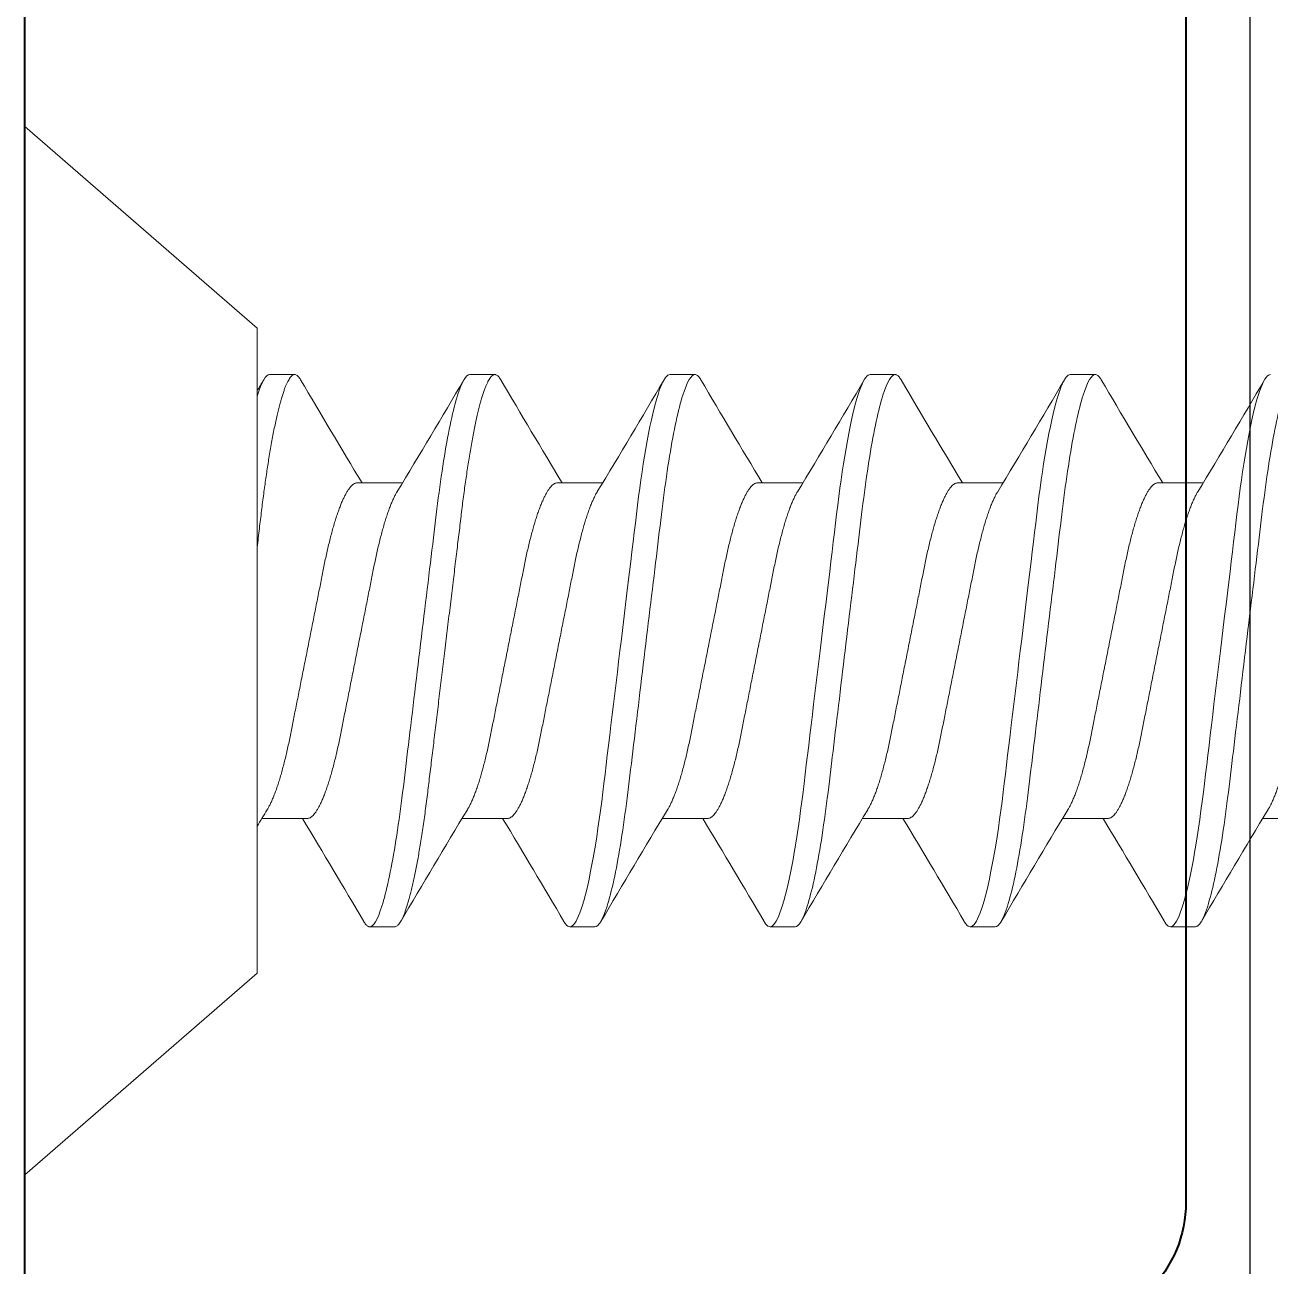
# Model space of a CAD drawing. Extents: x -26 to 91, y -47 to 75.
# Drawn here: x 38.2625 to 38.5735, y 54.1084 to 54.4185 of the extents above; entities that cross this region are included whole.
import ezdxf

# ---------------------------------------------------------------- set-up
doc = ezdxf.new("R2010")
doc.units = 0
doc.header["$MEASUREMENT"] = 0
doc.layers.get('0').update_dxf_attribs({"linetype": 'CONTINUOUS'})
for name, color, linetype in [('Ballons', 7, 'CONTINUOUS'), ('DIM', 7, 'CONTINUOUS'), ('FRAME', 1, 'CONTINUOUS')]:
    doc.layers.add(name, color=color, linetype=linetype)

# ---------------------------------------------------------------- blocks, each defined once
blk = doc.blocks.new('3805 BLOCK FRAME')
blk.add_lwpolyline([(-3.4125, 1.111, 0.414214), (-3.3815, 1.08), (-2.32916, 1.08, 0.5024), (-2.29947, 1.11991, -0.280293), (-2.26196, 1.26375, -0.498955), (-2.21303, 1.25603, -0.334263), (-2.21884, 1.2192, 2.470836), (-2.10616, 1.2192, -0.334263), (-2.11197, 1.25603, -0.498955), (-2.06304, 1.26375, -0.280293), (-2.02553, 1.11991, 0.5024), (-1.99584, 1.08), (-1.5495, 1.08, 0.414214)], format="xyb")
blk = doc.blocks.new('no 6 500')
at = {"color": 7, "linetype": 'Continuous', "lineweight": 15}
for p, q in [((56.45405, 21.48189), (56.39605, 21.53231)), ((56.39605, 21.53231), (56.39605, 21.27031)), ((56.45405, 21.48189), (56.45405, 21.32073)), ((56.48842, 21.47031), (56.48217, 21.47031)), ((56.53842, 21.47031), (56.53217, 21.47031)), ((56.58842, 21.47031), (56.58217, 21.47031)), ((56.63842, 21.47031), (56.63217, 21.47031)), ((56.68842, 21.47031), (56.68217, 21.47031)), ((56.46655, 21.44325), (56.45524, 21.44325)), ((56.51655, 21.44325), (56.50524, 21.44325)), ((56.56655, 21.44325), (56.55524, 21.44325)), ((56.61655, 21.44325), (56.60524, 21.44325)), ((56.66655, 21.44325), (56.65524, 21.44325)), ((56.71655, 21.44325), (56.70524, 21.44325)), ((56.47905, 21.35937), (56.49036, 21.35937)), ((56.52905, 21.35937), (56.54036, 21.35937)), ((56.57905, 21.35937), (56.59036, 21.35937)), ((56.62905, 21.35937), (56.64036, 21.35937)), ((56.67905, 21.35937), (56.69036, 21.35937)), ((56.45717, 21.33231), (56.46342, 21.33231)), ((56.50717, 21.33231), (56.51342, 21.33231)), ((56.55717, 21.33231), (56.56342, 21.33231)), ((56.60717, 21.33231), (56.61342, 21.33231)), ((56.65717, 21.33231), (56.66342, 21.33231)), ((56.39605, 21.27031), (56.45405, 21.32073))]:
    blk.add_line(p, q, dxfattribs=at)
at = {"color": 7, "linetype": 'Continuous', "lineweight": 15, "flags": 128}
for points in [[(56.53069, 21.46899), (56.53077, 21.46912), (56.53107, 21.46956), (56.53135, 21.46989), (56.53164, 21.47013), (56.53191, 21.47026), (56.53217, 21.47031), (56.53246, 21.47026), (56.53276, 21.47009), (56.53306, 21.46982), (56.53338, 21.46943), (56.5337, 21.46893), (56.53402, 21.46831), (56.53434, 21.46761), (56.53465, 21.46681), (56.53498, 21.46591), (56.5353, 21.46491), (56.53563, 21.4638), (56.53596, 21.46259), (56.53629, 21.46129), (56.53662, 21.45989), (56.53695, 21.4584), (56.53727, 21.45683), (56.53759, 21.4552), (56.53791, 21.45349), (56.53823, 21.45172), (56.53854, 21.44988), (56.53886, 21.44782), (56.53919, 21.4457), (56.5395, 21.44352), (56.53981, 21.44128), (56.54011, 21.43901), (56.5404, 21.43669), (56.54067, 21.43447), (56.54095, 21.43219), (56.54123, 21.42985), (56.54152, 21.42744), (56.54182, 21.42498), (56.54212, 21.42246), (56.54243, 21.4199), (56.54274, 21.4173), (56.54306, 21.41465), (56.54339, 21.41198), (56.54371, 21.40934), (56.54403, 21.40667), (56.54435, 21.40399), (56.54467, 21.40131), (56.54502, 21.39841), (56.54537, 21.39552), (56.54572, 21.39265), (56.54607, 21.3898), (56.54641, 21.38697), (56.54674, 21.38419), (56.54706, 21.3816), (56.54736, 21.37906), (56.54766, 21.37657), (56.54796, 21.37413), (56.54825, 21.37175), (56.54853, 21.36943), (56.5488, 21.36717), (56.54907, 21.36497), (56.54934, 21.36281), (56.54963, 21.36067), (56.54992, 21.35862), (56.55021, 21.35661), (56.55051, 21.35465), (56.55081, 21.35274), (56.55115, 21.35076), (56.55149, 21.34885), (56.55183, 21.34702), (56.55218, 21.34529), (56.55253, 21.34365), (56.55288, 21.34211), (56.55321, 21.34075), (56.55354, 21.33949), (56.55386, 21.33833), (56.55419, 21.33726), (56.55451, 21.3363), (56.55483, 21.33545), (56.55515, 21.33469), (56.55546, 21.33405), (56.55577, 21.3335), (56.55607, 21.33306), (56.55635, 21.33273), (56.55664, 21.3325), (56.55691, 21.33236), (56.55717, 21.33231), (56.55717, 21.33231)], [(56.58069, 21.46899), (56.58077, 21.46912), (56.58107, 21.46956), (56.58135, 21.46989), (56.58164, 21.47013), (56.58191, 21.47026), (56.58217, 21.47031), (56.58246, 21.47026), (56.58276, 21.47009), (56.58306, 21.46982), (56.58338, 21.46943), (56.5837, 21.46893), (56.58402, 21.46831), (56.58434, 21.46761), (56.58465, 21.46681), (56.58498, 21.46591), (56.5853, 21.46491), (56.58563, 21.4638), (56.58596, 21.46259), (56.58629, 21.46129), (56.58662, 21.45989), (56.58695, 21.4584), (56.58727, 21.45683), (56.58759, 21.4552), (56.58791, 21.45349), (56.58823, 21.45172), (56.58854, 21.44988), (56.58886, 21.44782), (56.58919, 21.4457), (56.5895, 21.44352), (56.58981, 21.44128), (56.59011, 21.43901), (56.5904, 21.43669), (56.59067, 21.43447), (56.59095, 21.43219), (56.59123, 21.42985), (56.59152, 21.42744), (56.59182, 21.42498), (56.59212, 21.42246), (56.59243, 21.4199), (56.59274, 21.4173), (56.59306, 21.41465), (56.59339, 21.41198), (56.59371, 21.40934), (56.59403, 21.40667), (56.59435, 21.40399), (56.59467, 21.40131), (56.59502, 21.39841), (56.59537, 21.39552), (56.59572, 21.39265), (56.59607, 21.3898), (56.59641, 21.38697), (56.59674, 21.38419), (56.59706, 21.3816), (56.59736, 21.37906), (56.59766, 21.37657), (56.59796, 21.37413), (56.59825, 21.37175), (56.59853, 21.36943), (56.5988, 21.36717), (56.59907, 21.36497), (56.59934, 21.36281), (56.59963, 21.36067), (56.59992, 21.35862), (56.60021, 21.35661), (56.60051, 21.35465), (56.60081, 21.35274), (56.60115, 21.35076), (56.60149, 21.34885), (56.60183, 21.34702), (56.60218, 21.34529), (56.60253, 21.34365), (56.60288, 21.34211), (56.60321, 21.34075), (56.60354, 21.33949), (56.60386, 21.33833), (56.60419, 21.33726), (56.60451, 21.3363), (56.60483, 21.33545), (56.60515, 21.33469), (56.60546, 21.33405), (56.60577, 21.3335), (56.60607, 21.33306), (56.60635, 21.33273), (56.60664, 21.3325), (56.60691, 21.33236), (56.60717, 21.33231), (56.60717, 21.33231)], [(56.63069, 21.46899), (56.63077, 21.46912), (56.63107, 21.46956), (56.63135, 21.46989), (56.63164, 21.47013), (56.63191, 21.47026), (56.63217, 21.47031), (56.63246, 21.47026), (56.63276, 21.47009), (56.63306, 21.46982), (56.63338, 21.46943), (56.6337, 21.46893), (56.63402, 21.46831), (56.63434, 21.46761), (56.63465, 21.46681), (56.63498, 21.46591), (56.6353, 21.46491), (56.63563, 21.4638), (56.63596, 21.46259), (56.63629, 21.46129), (56.63662, 21.45989), (56.63695, 21.4584), (56.63727, 21.45683), (56.63759, 21.4552), (56.63791, 21.45349), (56.63823, 21.45172), (56.63854, 21.44988), (56.63886, 21.44782), (56.63919, 21.4457), (56.6395, 21.44352), (56.63981, 21.44128), (56.64011, 21.43901), (56.6404, 21.43669), (56.64067, 21.43447), (56.64095, 21.43219), (56.64123, 21.42985), (56.64152, 21.42744), (56.64182, 21.42498), (56.64212, 21.42246), (56.64243, 21.4199), (56.64274, 21.4173), (56.64306, 21.41465), (56.64339, 21.41198), (56.64371, 21.40934), (56.64403, 21.40667), (56.64435, 21.40399), (56.64467, 21.40131), (56.64502, 21.39841), (56.64537, 21.39552), (56.64572, 21.39265), (56.64607, 21.3898), (56.64641, 21.38697), (56.64674, 21.38419), (56.64706, 21.3816), (56.64736, 21.37906), (56.64766, 21.37657), (56.64796, 21.37413), (56.64825, 21.37175), (56.64853, 21.36943), (56.6488, 21.36717), (56.64907, 21.36497), (56.64934, 21.36281), (56.64963, 21.36067), (56.64992, 21.35862), (56.65021, 21.35661), (56.65051, 21.35465), (56.65081, 21.35274), (56.65115, 21.35076), (56.65149, 21.34885), (56.65183, 21.34702), (56.65218, 21.34529), (56.65253, 21.34365), (56.65288, 21.34211), (56.65321, 21.34075), (56.65354, 21.33949), (56.65386, 21.33833), (56.65419, 21.33726), (56.65451, 21.3363), (56.65483, 21.33545), (56.65515, 21.33469), (56.65546, 21.33405), (56.65577, 21.3335), (56.65607, 21.33306), (56.65635, 21.33273), (56.65664, 21.3325), (56.65691, 21.33236), (56.65717, 21.33231), (56.65717, 21.33231)], [(56.68069, 21.46899), (56.68077, 21.46912), (56.68107, 21.46956), (56.68135, 21.46989), (56.68164, 21.47013), (56.68191, 21.47026), (56.68217, 21.47031), (56.68246, 21.47026), (56.68276, 21.47009), (56.68306, 21.46982), (56.68338, 21.46943), (56.6837, 21.46893), (56.68402, 21.46831), (56.68434, 21.46761), (56.68465, 21.46681), (56.68498, 21.46591), (56.6853, 21.46491), (56.68563, 21.4638), (56.68596, 21.46259), (56.68629, 21.46129), (56.68662, 21.45989), (56.68695, 21.4584), (56.68727, 21.45683), (56.68759, 21.4552), (56.68791, 21.45349), (56.68823, 21.45172), (56.68854, 21.44988), (56.68886, 21.44782), (56.68919, 21.4457), (56.6895, 21.44352), (56.68981, 21.44128), (56.69011, 21.43901), (56.6904, 21.43669), (56.69067, 21.43447), (56.69095, 21.43219), (56.69123, 21.42985), (56.69152, 21.42744), (56.69182, 21.42498), (56.69212, 21.42246), (56.69243, 21.4199), (56.69274, 21.4173), (56.69306, 21.41465), (56.69339, 21.41198), (56.69371, 21.40934), (56.69403, 21.40667), (56.69435, 21.40399), (56.69467, 21.40131), (56.69502, 21.39841), (56.69537, 21.39552), (56.69572, 21.39265), (56.69607, 21.3898), (56.69641, 21.38697), (56.69674, 21.38419), (56.69706, 21.3816), (56.69736, 21.37906), (56.69766, 21.37657), (56.69796, 21.37413), (56.69825, 21.37175), (56.69853, 21.36943), (56.6988, 21.36717), (56.69907, 21.36497), (56.69934, 21.36281), (56.69963, 21.36067), (56.69992, 21.35862), (56.70021, 21.35661), (56.70051, 21.35465), (56.70081, 21.35274), (56.70115, 21.35076), (56.70149, 21.34885), (56.70183, 21.34702), (56.70218, 21.34529), (56.70253, 21.34365), (56.70288, 21.34211), (56.70321, 21.34075), (56.70354, 21.33949), (56.70386, 21.33833), (56.70419, 21.33726), (56.70451, 21.3363), (56.70483, 21.33545), (56.70515, 21.33469), (56.70546, 21.33405), (56.70577, 21.3335), (56.70607, 21.33306), (56.70635, 21.33273), (56.70664, 21.3325), (56.70691, 21.33236), (56.70717, 21.33231)]]:
    blk.add_lwpolyline(points, dxfattribs=at)
at = {"color": 7, "linetype": 'Continuous', "lineweight": 15}
for centre, radius, start, end in [((54.38039, 22.70217), 2.43557, 328.87607, 329.58106), ((58.37888, 22.57666), 2.18978, 210.38664, 211.23816), ((54.41336, 22.71231), 2.45539, 328.87894, 329.57824), ((58.47328, 22.60314), 2.24147, 210.39645, 211.22834), ((54.54127, 22.66592), 2.36471, 328.86553, 329.59164), ((58.53687, 22.61125), 2.2573, 210.39938, 211.22542), ((54.59127, 22.66592), 2.36471, 328.86553, 329.59164), ((58.58684, 22.61123), 2.25726, 210.39936, 211.22541), ((54.64127, 22.66592), 2.36471, 328.86553, 329.59164), ((58.63673, 22.61116), 2.25714, 210.39936, 211.22546), ((57.49369, 22.07287), 1.21442, 211.1207, 211.3502), ((58.50417, 20.1368), 2.36452, 148.86549, 149.59166), ((54.57227, 20.19945), 2.24153, 30.39647, 31.22833), ((58.63221, 20.09033), 2.45535, 148.87893, 149.57824), ((54.66686, 20.22605), 2.18961, 30.38661, 31.23819), ((58.60445, 20.13663), 2.36486, 148.86554, 149.59171), ((54.6587, 20.19136), 2.25734, 30.39929, 31.22542), ((58.65466, 20.13651), 2.3651, 148.86556, 149.59166), ((54.70892, 20.19149), 2.25708, 30.39925, 31.22547), ((58.70425, 20.13675), 2.36462, 148.86552, 149.59176), ((54.75848, 20.19123), 2.25759, 30.39934, 31.22538), ((52.80269, 19.18368), 4.23871, 30.47857, 30.52234)]:
    blk.add_arc(centre, radius, start, end, dxfattribs=at)
for points, knots in [([(56.48069, 21.46899), (56.48072, 21.46903), (56.48084, 21.46926), (56.48106, 21.46957), (56.48135, 21.46991), (56.48164, 21.47014), (56.48191, 21.47028), (56.48209, 21.4703), (56.48217, 21.47031)], [0, 0, 0, 0, 0.047812, 0.244109, 0.435482, 0.62533, 0.813538, 1, 1, 1, 1]), ([(56.48217, 21.47031), (56.48308, 21.47031), (56.48413, 21.46863), (56.48633, 21.46164), (56.48748, 21.45633), (56.48906, 21.44665), (56.48957, 21.44315), (56.49052, 21.43586), (56.49096, 21.43206), (56.49245, 21.41977), (56.49356, 21.41055), (56.49579, 21.39207), (56.4969, 21.38285), (56.49839, 21.37056), (56.49883, 21.36677), (56.49978, 21.35947), (56.50029, 21.35597), (56.50187, 21.34629), (56.50302, 21.34098), (56.50522, 21.33399), (56.50627, 21.33231), (56.50717, 21.33231)], [0, 0, 0, 0, 0.125, 0.125, 0.25, 0.25, 0.3125, 0.3125, 0.375, 0.375, 0.5, 0.5, 0.625, 0.625, 0.6875, 0.6875, 0.75, 0.75, 0.875, 0.875, 1, 1, 1, 1]), ([(56.48842, 21.47031), (56.48852, 21.4703), (56.48871, 21.47028), (56.48901, 21.47011), (56.48931, 21.46984), (56.48963, 21.46945), (56.48995, 21.46894), (56.49027, 21.46833), (56.49059, 21.46763), (56.4909, 21.46683), (56.49123, 21.46593), (56.49155, 21.46492), (56.49188, 21.46382), (56.49221, 21.46261), (56.49254, 21.46131), (56.49287, 21.45991), (56.4932, 21.45842), (56.49352, 21.45685), (56.49384, 21.45521), (56.49416, 21.45351), (56.49448, 21.45173), (56.49479, 21.44984), (56.49511, 21.44784), (56.49544, 21.44572), (56.49575, 21.44353), (56.49606, 21.4413), (56.49636, 21.43903), (56.49665, 21.43675), (56.49692, 21.43448), (56.4972, 21.43219), (56.49748, 21.42985), (56.49777, 21.42744), (56.49807, 21.42498), (56.49837, 21.42246), (56.49868, 21.4199), (56.49899, 21.41729), (56.49931, 21.41465), (56.49963, 21.412), (56.49996, 21.40934), (56.50028, 21.40667), (56.5006, 21.40399), (56.50093, 21.40124), (56.50127, 21.39841), (56.50162, 21.39552), (56.50197, 21.39265), (56.50232, 21.3898), (56.50266, 21.38697), (56.50299, 21.38424), (56.50331, 21.3816), (56.50361, 21.37906), (56.50391, 21.37657), (56.50421, 21.37413), (56.5045, 21.37175), (56.50478, 21.36943), (56.50505, 21.36717), (56.50532, 21.36496), (56.50559, 21.36279), (56.50588, 21.36067), (56.50617, 21.3586), (56.50646, 21.35659), (56.50676, 21.35463), (56.50707, 21.35268), (56.5074, 21.35074), (56.50774, 21.34883), (56.50808, 21.34701), (56.50843, 21.34527), (56.50878, 21.34363), (56.50912, 21.34212), (56.50946, 21.34074), (56.50979, 21.33948), (56.51011, 21.33831), (56.51044, 21.33725), (56.51076, 21.33629), (56.51108, 21.33543), (56.5114, 21.33468), (56.51171, 21.33403), (56.51202, 21.33349), (56.51231, 21.33305), (56.5126, 21.33272), (56.51289, 21.33248), (56.51316, 21.33234), (56.51343, 21.33229), (56.51371, 21.33235), (56.51401, 21.33251), (56.51431, 21.33279), (56.51461, 21.33315), (56.51481, 21.33348), (56.51491, 21.33363)], [0, 0, 0, 0, 0.011795, 0.023709, 0.035734, 0.047861, 0.060081, 0.072385, 0.084054, 0.09578, 0.107555, 0.119369, 0.131213, 0.143078, 0.154954, 0.166832, 0.178701, 0.190553, 0.202167, 0.213747, 0.225283, 0.236766, 0.2491, 0.261353, 0.273516, 0.28558, 0.297537, 0.309377, 0.320469, 0.331651, 0.342936, 0.354315, 0.365782, 0.37733, 0.388949, 0.400633, 0.412371, 0.424156, 0.435767, 0.447404, 0.45906, 0.470725, 0.483322, 0.495906, 0.508469, 0.520997, 0.53348, 0.545907, 0.557564, 0.569153, 0.580667, 0.592096, 0.603435, 0.614676, 0.625812, 0.636915, 0.648122, 0.659429, 0.670625, 0.681905, 0.69326, 0.704684, 0.717087, 0.729551, 0.742063, 0.754614, 0.767191, 0.779785, 0.791663, 0.803535, 0.815392, 0.827225, 0.839023, 0.850777, 0.86248, 0.874121, 0.885693, 0.897188, 0.908394, 0.919511, 0.930532, 0.94145, 0.953245, 0.965159, 0.977184, 0.989311, 1, 1, 1, 1]), ([(56.53842, 21.47031), (56.53933, 21.47031), (56.54038, 21.46863), (56.54258, 21.46164), (56.54373, 21.45633), (56.54531, 21.44665), (56.54582, 21.44315), (56.54677, 21.43586), (56.54721, 21.43206), (56.5487, 21.41977), (56.54981, 21.41055), (56.55204, 21.39207), (56.55315, 21.38285), (56.55464, 21.37056), (56.55508, 21.36677), (56.55603, 21.35947), (56.55654, 21.35597), (56.55812, 21.34629), (56.55927, 21.34098), (56.56147, 21.33399), (56.56252, 21.33231), (56.56342, 21.33231)], [0, 0, 0, 0, 0.125, 0.125, 0.25, 0.25, 0.3125, 0.3125, 0.375, 0.375, 0.5, 0.5, 0.625, 0.625, 0.6875, 0.6875, 0.75, 0.75, 0.875, 0.875, 1, 1, 1, 1]), ([(56.58842, 21.47031), (56.58933, 21.47031), (56.59038, 21.46863), (56.59258, 21.46164), (56.59373, 21.45633), (56.59531, 21.44665), (56.59582, 21.44315), (56.59677, 21.43586), (56.59721, 21.43206), (56.5987, 21.41977), (56.59981, 21.41055), (56.60204, 21.39207), (56.60315, 21.38285), (56.60464, 21.37056), (56.60508, 21.36677), (56.60603, 21.35947), (56.60654, 21.35597), (56.60812, 21.34629), (56.60927, 21.34098), (56.61147, 21.33399), (56.61252, 21.33231), (56.61342, 21.33231)], [0, 0, 0, 0, 0.125, 0.125, 0.25, 0.25, 0.3125, 0.3125, 0.375, 0.375, 0.5, 0.5, 0.625, 0.625, 0.6875, 0.6875, 0.75, 0.75, 0.875, 0.875, 1, 1, 1, 1]), ([(56.63842, 21.47031), (56.63933, 21.47031), (56.64038, 21.46863), (56.64258, 21.46164), (56.64373, 21.45633), (56.64531, 21.44665), (56.64582, 21.44315), (56.64677, 21.43586), (56.64721, 21.43206), (56.6487, 21.41977), (56.64981, 21.41055), (56.65204, 21.39207), (56.65315, 21.38285), (56.65464, 21.37056), (56.65508, 21.36677), (56.65603, 21.35947), (56.65654, 21.35597), (56.65812, 21.34629), (56.65927, 21.34098), (56.66147, 21.33399), (56.66252, 21.33231), (56.66342, 21.33231)], [0, 0, 0, 0, 0.125, 0.125, 0.25, 0.25, 0.3125, 0.3125, 0.375, 0.375, 0.5, 0.5, 0.625, 0.625, 0.6875, 0.6875, 0.75, 0.75, 0.875, 0.875, 1, 1, 1, 1]), ([(56.68842, 21.47031), (56.68933, 21.47031), (56.69038, 21.46863), (56.69258, 21.46164), (56.69373, 21.45633), (56.69531, 21.44665), (56.69582, 21.44315), (56.69677, 21.43586), (56.69721, 21.43206), (56.6987, 21.41977), (56.69981, 21.41055), (56.70204, 21.39207), (56.70315, 21.38285), (56.70464, 21.37056), (56.70508, 21.36677), (56.70603, 21.35947), (56.70654, 21.35597), (56.70812, 21.34629), (56.70927, 21.34098), (56.71147, 21.33399), (56.71252, 21.33231), (56.71342, 21.33231)], [0, 0, 0, 0, 0.125, 0.125, 0.25, 0.25, 0.3125, 0.3125, 0.375, 0.375, 0.5, 0.5, 0.625, 0.625, 0.6875, 0.6875, 0.75, 0.75, 0.875, 0.875, 1, 1, 1, 1]), ([(56.46655, 21.44325), (56.46666, 21.44324), (56.4669, 21.44322), (56.46726, 21.44307), (56.46763, 21.44283), (56.46801, 21.44249), (56.4684, 21.44205), (56.46879, 21.44151), (56.46919, 21.44087), (56.46959, 21.44014), (56.47001, 21.4393), (56.47042, 21.43836), (56.47084, 21.43732), (56.47126, 21.43619), (56.47168, 21.43497), (56.4721, 21.43367), (56.47251, 21.43229), (56.47291, 21.43085), (56.4733, 21.42934), (56.47369, 21.42778), (56.47406, 21.42617), (56.47443, 21.42452), (56.47477, 21.42284), (56.47511, 21.42112), (56.47546, 21.41937), (56.47582, 21.41756), (56.47619, 21.41568), (56.47658, 21.41374), (56.47698, 21.41174), (56.47738, 21.4097), (56.47779, 21.40763), (56.47821, 21.40554), (56.47863, 21.40343), (56.47905, 21.40131), (56.47947, 21.3992), (56.47989, 21.39709), (56.4803, 21.395), (56.48071, 21.39294), (56.48112, 21.39092), (56.48151, 21.38894), (56.48189, 21.38703), (56.48226, 21.38516), (56.48262, 21.38333), (56.48298, 21.38155), (56.48332, 21.37981), (56.48367, 21.37812), (56.48403, 21.37646), (56.48441, 21.37485), (56.4848, 21.37329), (56.48519, 21.37178), (56.48559, 21.37033), (56.486, 21.36896), (56.48641, 21.36766), (56.48683, 21.36644), (56.48725, 21.36532), (56.48766, 21.36429), (56.48808, 21.36336), (56.48848, 21.36253), (56.4888, 21.36194), (56.48898, 21.36166), (56.48902, 21.36159)], [0, 0, 0, 0, 0.0167587, 0.0337246, 0.050881, 0.0682095, 0.0856906, 0.102988, 0.1203919, 0.1378808, 0.1554324, 0.1733832, 0.1913512, 0.2093117, 0.2272402, 0.2451123, 0.2629042, 0.2805928, 0.2981177, 0.3154964, 0.3327089, 0.3497367, 0.3665623, 0.3829747, 0.39957, 0.4163549, 0.4333125, 0.4507754, 0.4683787, 0.4861011, 0.5039198, 0.5218115, 0.5397523, 0.5577176, 0.5756439, 0.5935456, 0.6113986, 0.6291791, 0.6468638, 0.6641179, 0.6812376, 0.6982037, 0.714998, 0.7319404, 0.7486903, 0.7655506, 0.7826141, 0.7998633, 0.8172795, 0.8348425, 0.8524924, 0.8702452, 0.888078, 0.905967, 0.9238882, 0.941497, 0.95909, 0.9766443, 0.9941369, 1, 1, 1, 1]), ([(56.51655, 21.44325), (56.51666, 21.44324), (56.5169, 21.44322), (56.51726, 21.44307), (56.51763, 21.44283), (56.51801, 21.44249), (56.5184, 21.44205), (56.51879, 21.44151), (56.51919, 21.44087), (56.51959, 21.44014), (56.52001, 21.4393), (56.52042, 21.43836), (56.52084, 21.43732), (56.52126, 21.43619), (56.52168, 21.43497), (56.5221, 21.43367), (56.52251, 21.43229), (56.52291, 21.43085), (56.5233, 21.42934), (56.52369, 21.42778), (56.52406, 21.42617), (56.52443, 21.42452), (56.52477, 21.42284), (56.52511, 21.42112), (56.52546, 21.41937), (56.52582, 21.41756), (56.52619, 21.41568), (56.52658, 21.41374), (56.52698, 21.41174), (56.52738, 21.4097), (56.52779, 21.40763), (56.52821, 21.40554), (56.52863, 21.40343), (56.52905, 21.40131), (56.52947, 21.3992), (56.52989, 21.39709), (56.5303, 21.395), (56.53071, 21.39294), (56.53112, 21.39092), (56.53151, 21.38894), (56.53189, 21.38703), (56.53226, 21.38516), (56.53262, 21.38333), (56.53298, 21.38155), (56.53332, 21.37981), (56.53367, 21.37812), (56.53403, 21.37646), (56.53441, 21.37485), (56.5348, 21.37329), (56.53519, 21.37178), (56.53559, 21.37033), (56.536, 21.36896), (56.53641, 21.36766), (56.53683, 21.36644), (56.53725, 21.36532), (56.53766, 21.36429), (56.53808, 21.36336), (56.53848, 21.36253), (56.5388, 21.36194), (56.53898, 21.36166), (56.53902, 21.36159)], [0, 0, 0, 0, 0.016759, 0.033725, 0.050881, 0.06821, 0.085691, 0.102989, 0.120393, 0.137881, 0.155433, 0.173384, 0.191352, 0.209313, 0.227241, 0.245113, 0.262906, 0.280594, 0.298119, 0.315498, 0.332711, 0.349738, 0.366564, 0.382977, 0.399572, 0.416357, 0.433315, 0.450778, 0.468381, 0.486104, 0.503922, 0.521814, 0.539755, 0.55772, 0.575647, 0.593549, 0.611402, 0.629182, 0.646867, 0.664121, 0.681241, 0.698207, 0.715002, 0.731944, 0.748694, 0.765554, 0.782618, 0.799867, 0.817284, 0.834847, 0.852497, 0.87025, 0.888082, 0.905972, 0.923893, 0.941502, 0.959095, 0.976649, 0.994142, 1, 1, 1, 1]), ([(56.56655, 21.44325), (56.56666, 21.44324), (56.5669, 21.44322), (56.56726, 21.44307), (56.56763, 21.44283), (56.56801, 21.44249), (56.5684, 21.44205), (56.56879, 21.44151), (56.56919, 21.44087), (56.56959, 21.44014), (56.57001, 21.4393), (56.57042, 21.43836), (56.57084, 21.43732), (56.57126, 21.43619), (56.57168, 21.43497), (56.5721, 21.43367), (56.57251, 21.43229), (56.57291, 21.43085), (56.5733, 21.42934), (56.57369, 21.42778), (56.57406, 21.42617), (56.57443, 21.42452), (56.57477, 21.42284), (56.57511, 21.42112), (56.57546, 21.41937), (56.57582, 21.41756), (56.57619, 21.41568), (56.57658, 21.41374), (56.57698, 21.41174), (56.57738, 21.4097), (56.57779, 21.40763), (56.57821, 21.40554), (56.57863, 21.40343), (56.57905, 21.40131), (56.57947, 21.3992), (56.57989, 21.39709), (56.5803, 21.395), (56.58071, 21.39294), (56.58112, 21.39092), (56.58151, 21.38894), (56.58189, 21.38703), (56.58226, 21.38516), (56.58262, 21.38333), (56.58298, 21.38155), (56.58332, 21.37981), (56.58367, 21.37812), (56.58403, 21.37646), (56.58441, 21.37485), (56.5848, 21.37329), (56.58519, 21.37178), (56.58559, 21.37033), (56.586, 21.36896), (56.58641, 21.36766), (56.58683, 21.36644), (56.58725, 21.36532), (56.58766, 21.36429), (56.58808, 21.36336), (56.58848, 21.36253), (56.5888, 21.36194), (56.58898, 21.36166), (56.58902, 21.36159)], [0, 0, 0, 0, 0.016759, 0.033724, 0.050881, 0.068209, 0.08569, 0.102987, 0.120391, 0.13788, 0.155431, 0.173382, 0.19135, 0.20931, 0.227238, 0.24511, 0.262902, 0.28059, 0.298115, 0.315494, 0.332706, 0.349734, 0.366559, 0.382971, 0.399567, 0.416351, 0.433309, 0.450771, 0.468375, 0.486097, 0.503915, 0.521807, 0.539747, 0.557713, 0.575639, 0.59354, 0.611393, 0.629174, 0.646858, 0.664112, 0.681232, 0.698198, 0.714992, 0.731934, 0.748684, 0.765544, 0.782607, 0.799856, 0.817272, 0.834835, 0.852485, 0.870238, 0.88807, 0.905959, 0.92388, 0.941489, 0.959082, 0.976636, 0.994128, 1, 1, 1, 1]), ([(56.61655, 21.44325), (56.61666, 21.44324), (56.6169, 21.44322), (56.61726, 21.44307), (56.61763, 21.44283), (56.61801, 21.44249), (56.6184, 21.44205), (56.61879, 21.44151), (56.61919, 21.44087), (56.61959, 21.44014), (56.62001, 21.4393), (56.62042, 21.43836), (56.62084, 21.43732), (56.62126, 21.43619), (56.62168, 21.43497), (56.6221, 21.43367), (56.62251, 21.43229), (56.62291, 21.43085), (56.6233, 21.42934), (56.62369, 21.42778), (56.62406, 21.42617), (56.62443, 21.42452), (56.62477, 21.42284), (56.62511, 21.42112), (56.62546, 21.41937), (56.62582, 21.41756), (56.62619, 21.41568), (56.62658, 21.41374), (56.62698, 21.41174), (56.62738, 21.4097), (56.62779, 21.40763), (56.62821, 21.40554), (56.62863, 21.40343), (56.62905, 21.40131), (56.62947, 21.3992), (56.62989, 21.39709), (56.6303, 21.395), (56.63071, 21.39294), (56.63112, 21.39092), (56.63151, 21.38894), (56.63189, 21.38703), (56.63226, 21.38516), (56.63262, 21.38333), (56.63298, 21.38155), (56.63332, 21.37981), (56.63367, 21.37812), (56.63403, 21.37646), (56.63441, 21.37485), (56.6348, 21.37329), (56.63519, 21.37178), (56.63559, 21.37033), (56.636, 21.36896), (56.63641, 21.36766), (56.63683, 21.36644), (56.63725, 21.36532), (56.63766, 21.36429), (56.63808, 21.36336), (56.63848, 21.36253), (56.6388, 21.36194), (56.63898, 21.36166), (56.63902, 21.36159)], [0, 0, 0, 0, 0.016759, 0.033724, 0.050881, 0.068209, 0.08569, 0.102987, 0.120391, 0.13788, 0.155431, 0.173382, 0.19135, 0.20931, 0.227238, 0.24511, 0.262902, 0.28059, 0.298115, 0.315494, 0.332706, 0.349734, 0.366559, 0.382971, 0.399566, 0.416351, 0.433309, 0.450771, 0.468375, 0.486097, 0.503915, 0.521807, 0.539747, 0.557713, 0.575639, 0.59354, 0.611393, 0.629174, 0.646858, 0.664112, 0.681232, 0.698198, 0.714992, 0.731934, 0.748684, 0.765544, 0.782607, 0.799856, 0.817272, 0.834835, 0.852485, 0.870238, 0.88807, 0.905959, 0.92388, 0.941489, 0.959082, 0.976636, 0.994128, 1, 1, 1, 1]), ([(56.66655, 21.44325), (56.66666, 21.44324), (56.6669, 21.44322), (56.66726, 21.44307), (56.66763, 21.44283), (56.66801, 21.44249), (56.6684, 21.44205), (56.66879, 21.44151), (56.66919, 21.44087), (56.66959, 21.44014), (56.67001, 21.4393), (56.67042, 21.43836), (56.67084, 21.43732), (56.67126, 21.43619), (56.67168, 21.43497), (56.6721, 21.43367), (56.67251, 21.43229), (56.67291, 21.43085), (56.6733, 21.42934), (56.67369, 21.42778), (56.67406, 21.42617), (56.67443, 21.42452), (56.67477, 21.42284), (56.67511, 21.42112), (56.67546, 21.41937), (56.67582, 21.41756), (56.67619, 21.41568), (56.67658, 21.41374), (56.67698, 21.41174), (56.67738, 21.4097), (56.67779, 21.40763), (56.67821, 21.40554), (56.67863, 21.40343), (56.67905, 21.40131), (56.67947, 21.3992), (56.67989, 21.39709), (56.6803, 21.395), (56.68071, 21.39294), (56.68112, 21.39092), (56.68151, 21.38894), (56.68189, 21.38703), (56.68226, 21.38516), (56.68262, 21.38333), (56.68298, 21.38155), (56.68332, 21.37981), (56.68367, 21.37812), (56.68403, 21.37646), (56.68441, 21.37485), (56.6848, 21.37329), (56.68519, 21.37178), (56.68559, 21.37033), (56.686, 21.36896), (56.68641, 21.36766), (56.68683, 21.36644), (56.68725, 21.36532), (56.68766, 21.36429), (56.68808, 21.36336), (56.68848, 21.36253), (56.6888, 21.36194), (56.68898, 21.36166), (56.68902, 21.36159)], [0, 0, 0, 0, 0.016759, 0.033724, 0.050881, 0.068209, 0.08569, 0.102987, 0.120391, 0.13788, 0.155431, 0.173382, 0.19135, 0.20931, 0.227238, 0.24511, 0.262902, 0.28059, 0.298115, 0.315494, 0.332706, 0.349734, 0.366559, 0.382971, 0.399566, 0.416351, 0.433309, 0.450771, 0.468375, 0.486097, 0.503915, 0.521807, 0.539747, 0.557713, 0.575639, 0.59354, 0.611393, 0.629174, 0.646858, 0.664112, 0.681232, 0.698198, 0.714992, 0.731934, 0.748684, 0.765544, 0.782607, 0.799856, 0.817272, 0.834835, 0.852485, 0.870238, 0.88807, 0.905959, 0.92388, 0.941489, 0.959082, 0.976636, 0.994128, 1, 1, 1, 1]), ([(56.45658, 21.44104), (56.45661, 21.44098), (56.45679, 21.44071), (56.45709, 21.44013), (56.45751, 21.4393), (56.45792, 21.43836), (56.45834, 21.43732), (56.45876, 21.43619), (56.45918, 21.43497), (56.4596, 21.43367), (56.46001, 21.43229), (56.46041, 21.43085), (56.4608, 21.42934), (56.46119, 21.42778), (56.46156, 21.42617), (56.46193, 21.42452), (56.46227, 21.42284), (56.46261, 21.42112), (56.46296, 21.41937), (56.46332, 21.41756), (56.46369, 21.41568), (56.46408, 21.41374), (56.46448, 21.41174), (56.46488, 21.4097), (56.46529, 21.40763), (56.46571, 21.40554), (56.46613, 21.40343), (56.46655, 21.40131), (56.46697, 21.3992), (56.46739, 21.39709), (56.4678, 21.395), (56.46821, 21.39294), (56.46862, 21.39092), (56.46901, 21.38894), (56.46939, 21.38703), (56.46976, 21.38516), (56.47012, 21.38333), (56.47048, 21.38155), (56.47082, 21.37981), (56.47117, 21.37812), (56.47153, 21.37646), (56.47191, 21.37485), (56.4723, 21.37329), (56.47269, 21.37178), (56.47309, 21.37033), (56.4735, 21.36896), (56.47391, 21.36766), (56.47433, 21.36644), (56.47475, 21.36532), (56.47516, 21.36429), (56.47558, 21.36336), (56.47598, 21.36253), (56.47639, 21.36178), (56.4768, 21.36113), (56.4772, 21.36058), (56.47759, 21.36014), (56.47797, 21.35979), (56.47834, 21.35955), (56.4787, 21.3594), (56.47893, 21.35938), (56.47905, 21.35937)], [0, 0, 0, 0, 0.0049672, 0.0224558, 0.0400072, 0.0579579, 0.0759257, 0.093886, 0.1118143, 0.1296862, 0.1474779, 0.1651664, 0.182691, 0.2000695, 0.2172819, 0.2343095, 0.2511349, 0.2675471, 0.2841423, 0.300927, 0.3178845, 0.3353471, 0.3529503, 0.3706724, 0.3884909, 0.4063825, 0.4243231, 0.4422882, 0.4602143, 0.4781158, 0.4959687, 0.513749, 0.5314335, 0.5486874, 0.5658069, 0.5827728, 0.5995669, 0.6165091, 0.6332588, 0.650119, 0.6671823, 0.6844313, 0.7018473, 0.7194101, 0.7370599, 0.7548125, 0.7726451, 0.7905339, 0.8084549, 0.8260635, 0.8436564, 0.8612104, 0.8787029, 0.8964658, 0.9141184, 0.931639, 0.9490064, 0.9662011, 0.9832046, 1, 1, 1, 1]), ([(56.50658, 21.44104), (56.50661, 21.44098), (56.50679, 21.44071), (56.50709, 21.44013), (56.50751, 21.4393), (56.50792, 21.43836), (56.50834, 21.43732), (56.50876, 21.43619), (56.50918, 21.43497), (56.5096, 21.43367), (56.51001, 21.43229), (56.51041, 21.43085), (56.5108, 21.42934), (56.51119, 21.42778), (56.51156, 21.42617), (56.51193, 21.42452), (56.51227, 21.42284), (56.51261, 21.42112), (56.51296, 21.41937), (56.51332, 21.41756), (56.51369, 21.41568), (56.51408, 21.41374), (56.51448, 21.41174), (56.51488, 21.4097), (56.51529, 21.40763), (56.51571, 21.40554), (56.51613, 21.40343), (56.51655, 21.40131), (56.51697, 21.3992), (56.51739, 21.39709), (56.5178, 21.395), (56.51821, 21.39294), (56.51862, 21.39092), (56.51901, 21.38894), (56.51939, 21.38703), (56.51976, 21.38516), (56.52012, 21.38333), (56.52048, 21.38155), (56.52082, 21.37981), (56.52117, 21.37812), (56.52153, 21.37646), (56.52191, 21.37485), (56.5223, 21.37329), (56.52269, 21.37178), (56.52309, 21.37033), (56.5235, 21.36896), (56.52391, 21.36766), (56.52433, 21.36644), (56.52475, 21.36532), (56.52516, 21.36429), (56.52558, 21.36336), (56.52598, 21.36253), (56.52639, 21.36178), (56.5268, 21.36113), (56.5272, 21.36058), (56.52759, 21.36014), (56.52797, 21.35979), (56.52834, 21.35955), (56.5287, 21.3594), (56.52893, 21.35938), (56.52905, 21.35937)], [0, 0, 0, 0, 0.004953, 0.022442, 0.039994, 0.057945, 0.075913, 0.093873, 0.111802, 0.129674, 0.147466, 0.165155, 0.18268, 0.200059, 0.217271, 0.234299, 0.251125, 0.267537, 0.284132, 0.300917, 0.317875, 0.335338, 0.352941, 0.370664, 0.388483, 0.406374, 0.424315, 0.442281, 0.460207, 0.478109, 0.495962, 0.513742, 0.531427, 0.548681, 0.565801, 0.582767, 0.599561, 0.616504, 0.633254, 0.650114, 0.667178, 0.684427, 0.701843, 0.719406, 0.737056, 0.754809, 0.772642, 0.790531, 0.808452, 0.826061, 0.843654, 0.861209, 0.878701, 0.896464, 0.914117, 0.931638, 0.949006, 0.966201, 0.983204, 1, 1, 1, 1]), ([(56.55658, 21.44104), (56.55661, 21.44098), (56.55679, 21.44071), (56.55709, 21.44013), (56.55751, 21.4393), (56.55792, 21.43836), (56.55834, 21.43732), (56.55876, 21.43619), (56.55918, 21.43497), (56.5596, 21.43367), (56.56001, 21.43229), (56.56041, 21.43085), (56.5608, 21.42934), (56.56119, 21.42778), (56.56156, 21.42617), (56.56193, 21.42452), (56.56227, 21.42284), (56.56261, 21.42112), (56.56296, 21.41937), (56.56332, 21.41756), (56.56369, 21.41568), (56.56408, 21.41374), (56.56448, 21.41174), (56.56488, 21.4097), (56.56529, 21.40763), (56.56571, 21.40554), (56.56613, 21.40343), (56.56655, 21.40131), (56.56697, 21.3992), (56.56739, 21.39709), (56.5678, 21.395), (56.56821, 21.39294), (56.56862, 21.39092), (56.56901, 21.38894), (56.56939, 21.38703), (56.56976, 21.38516), (56.57012, 21.38333), (56.57048, 21.38155), (56.57082, 21.37981), (56.57117, 21.37812), (56.57153, 21.37646), (56.57191, 21.37485), (56.5723, 21.37329), (56.57269, 21.37178), (56.57309, 21.37033), (56.5735, 21.36896), (56.57391, 21.36766), (56.57433, 21.36644), (56.57475, 21.36532), (56.57516, 21.36429), (56.57558, 21.36336), (56.57598, 21.36253), (56.57639, 21.36178), (56.5768, 21.36113), (56.5772, 21.36058), (56.57759, 21.36014), (56.57797, 21.35979), (56.57834, 21.35955), (56.5787, 21.3594), (56.57893, 21.35938), (56.57905, 21.35937)], [0, 0, 0, 0, 0.004958, 0.022447, 0.039999, 0.05795, 0.075918, 0.093878, 0.111806, 0.129679, 0.14747, 0.165159, 0.182684, 0.200062, 0.217275, 0.234303, 0.251128, 0.267541, 0.284136, 0.300921, 0.317878, 0.335341, 0.352945, 0.370667, 0.388486, 0.406377, 0.424318, 0.442283, 0.46021, 0.478111, 0.495964, 0.513745, 0.531429, 0.548683, 0.565803, 0.582769, 0.599563, 0.616506, 0.633256, 0.650116, 0.667179, 0.684429, 0.701845, 0.719408, 0.737058, 0.75481, 0.772643, 0.790532, 0.808453, 0.826062, 0.843655, 0.861209, 0.878702, 0.896465, 0.914118, 0.931638, 0.949006, 0.966201, 0.983204, 1, 1, 1, 1]), ([(56.60658, 21.44104), (56.60661, 21.44098), (56.60679, 21.44071), (56.60709, 21.44013), (56.60751, 21.4393), (56.60792, 21.43836), (56.60834, 21.43732), (56.60876, 21.43619), (56.60918, 21.43497), (56.6096, 21.43367), (56.61001, 21.43229), (56.61041, 21.43085), (56.6108, 21.42934), (56.61119, 21.42778), (56.61156, 21.42617), (56.61193, 21.42452), (56.61227, 21.42284), (56.61261, 21.42112), (56.61296, 21.41937), (56.61332, 21.41756), (56.61369, 21.41568), (56.61408, 21.41374), (56.61448, 21.41174), (56.61488, 21.4097), (56.61529, 21.40763), (56.61571, 21.40554), (56.61613, 21.40343), (56.61655, 21.40131), (56.61697, 21.3992), (56.61739, 21.39709), (56.6178, 21.395), (56.61821, 21.39294), (56.61862, 21.39092), (56.61901, 21.38894), (56.61939, 21.38703), (56.61976, 21.38516), (56.62012, 21.38333), (56.62048, 21.38155), (56.62082, 21.37981), (56.62117, 21.37812), (56.62153, 21.37646), (56.62191, 21.37485), (56.6223, 21.37329), (56.62269, 21.37178), (56.62309, 21.37033), (56.6235, 21.36896), (56.62391, 21.36766), (56.62433, 21.36644), (56.62475, 21.36532), (56.62516, 21.36429), (56.62558, 21.36336), (56.62598, 21.36253), (56.62639, 21.36178), (56.6268, 21.36113), (56.6272, 21.36058), (56.62759, 21.36014), (56.62797, 21.35979), (56.62834, 21.35955), (56.6287, 21.3594), (56.62893, 21.35938), (56.62905, 21.35937)], [0, 0, 0, 0, 0.004966, 0.022455, 0.040006, 0.057957, 0.075925, 0.093885, 0.111813, 0.129685, 0.147477, 0.165166, 0.18269, 0.200069, 0.217281, 0.234309, 0.251134, 0.267546, 0.284142, 0.300926, 0.317884, 0.335347, 0.35295, 0.370672, 0.38849, 0.406382, 0.424323, 0.442288, 0.460214, 0.478115, 0.495968, 0.513749, 0.531433, 0.548687, 0.565807, 0.582772, 0.599567, 0.616509, 0.633258, 0.650119, 0.667182, 0.684431, 0.701847, 0.71941, 0.73706, 0.754812, 0.772645, 0.790534, 0.808455, 0.826063, 0.843656, 0.86121, 0.878703, 0.896466, 0.914118, 0.931639, 0.949006, 0.966201, 0.983205, 1, 1, 1, 1]), ([(56.65658, 21.44104), (56.65661, 21.44098), (56.65679, 21.44071), (56.65709, 21.44013), (56.65751, 21.4393), (56.65792, 21.43836), (56.65834, 21.43732), (56.65876, 21.43619), (56.65918, 21.43497), (56.6596, 21.43367), (56.66001, 21.43229), (56.66041, 21.43085), (56.6608, 21.42934), (56.66119, 21.42778), (56.66156, 21.42617), (56.66193, 21.42452), (56.66227, 21.42284), (56.66261, 21.42112), (56.66296, 21.41937), (56.66332, 21.41756), (56.66369, 21.41568), (56.66408, 21.41374), (56.66448, 21.41174), (56.66488, 21.4097), (56.66529, 21.40763), (56.66571, 21.40554), (56.66613, 21.40343), (56.66655, 21.40131), (56.66697, 21.3992), (56.66739, 21.39709), (56.6678, 21.395), (56.66821, 21.39294), (56.66862, 21.39092), (56.66901, 21.38894), (56.66939, 21.38703), (56.66976, 21.38516), (56.67012, 21.38333), (56.67048, 21.38155), (56.67082, 21.37981), (56.67117, 21.37812), (56.67153, 21.37646), (56.67191, 21.37485), (56.6723, 21.37329), (56.67269, 21.37178), (56.67309, 21.37033), (56.6735, 21.36896), (56.67391, 21.36766), (56.67433, 21.36644), (56.67475, 21.36532), (56.67516, 21.36429), (56.67558, 21.36336), (56.67598, 21.36253), (56.67639, 21.36178), (56.6768, 21.36113), (56.6772, 21.36058), (56.67759, 21.36014), (56.67797, 21.35979), (56.67834, 21.35955), (56.6787, 21.3594), (56.67893, 21.35938), (56.67905, 21.35937)], [0, 0, 0, 0, 0.004966, 0.022455, 0.040006, 0.057957, 0.075925, 0.093885, 0.111813, 0.129685, 0.147477, 0.165166, 0.18269, 0.200069, 0.217281, 0.234309, 0.251134, 0.267546, 0.284142, 0.300926, 0.317884, 0.335347, 0.35295, 0.370672, 0.38849, 0.406382, 0.424323, 0.442288, 0.460214, 0.478115, 0.495968, 0.513749, 0.531433, 0.548687, 0.565807, 0.582772, 0.599567, 0.616509, 0.633259, 0.650119, 0.667182, 0.684431, 0.701847, 0.71941, 0.73706, 0.754812, 0.772645, 0.790534, 0.808455, 0.826063, 0.843656, 0.86121, 0.878703, 0.896466, 0.914118, 0.931639, 0.949006, 0.966201, 0.983205, 1, 1, 1, 1]), ([(56.70658, 21.44104), (56.70661, 21.44098), (56.70679, 21.44071), (56.70709, 21.44013), (56.70751, 21.4393), (56.70792, 21.43836), (56.70834, 21.43732), (56.70876, 21.43619), (56.70918, 21.43497), (56.7096, 21.43367), (56.71001, 21.43229), (56.71041, 21.43085), (56.7108, 21.42934), (56.71119, 21.42778), (56.71156, 21.42617), (56.71193, 21.42452), (56.71227, 21.42284), (56.71261, 21.42112), (56.71296, 21.41937), (56.71332, 21.41756), (56.71369, 21.41568), (56.71408, 21.41374), (56.71448, 21.41174), (56.71488, 21.4097), (56.71529, 21.40763), (56.71571, 21.40554), (56.71613, 21.40343), (56.71655, 21.40131), (56.71697, 21.3992), (56.71739, 21.39709), (56.7178, 21.395), (56.71821, 21.39294), (56.71862, 21.39092), (56.71901, 21.38894), (56.71939, 21.38703), (56.71976, 21.38516), (56.72012, 21.38333), (56.72048, 21.38155), (56.72082, 21.37981), (56.72117, 21.37812), (56.72153, 21.37646), (56.72191, 21.37485), (56.7223, 21.37329), (56.72269, 21.37178), (56.72309, 21.37033), (56.7235, 21.36896), (56.72391, 21.36766), (56.72433, 21.36644), (56.72475, 21.36532), (56.72516, 21.36429), (56.72558, 21.36336), (56.72598, 21.36253), (56.72639, 21.36178), (56.7268, 21.36113), (56.7272, 21.36058), (56.72759, 21.36014), (56.72797, 21.35979), (56.72834, 21.35955), (56.7287, 21.3594), (56.72893, 21.35938), (56.72905, 21.35937)], [0, 0, 0, 0, 0.004966, 0.022455, 0.040006, 0.057957, 0.075925, 0.093885, 0.111813, 0.129685, 0.147477, 0.165166, 0.18269, 0.200069, 0.217281, 0.234309, 0.251134, 0.267546, 0.284142, 0.300926, 0.317884, 0.335347, 0.35295, 0.370672, 0.38849, 0.406382, 0.424323, 0.442288, 0.460214, 0.478115, 0.495968, 0.513749, 0.531433, 0.548687, 0.565807, 0.582772, 0.599567, 0.616509, 0.633259, 0.650119, 0.667182, 0.684431, 0.701847, 0.71941, 0.73706, 0.754812, 0.772645, 0.790534, 0.808455, 0.826063, 0.843656, 0.86121, 0.878703, 0.896466, 0.914118, 0.931639, 0.949006, 0.966201, 0.983205, 1, 1, 1, 1]), ([(56.45405, 21.37544), (56.45415, 21.37465), (56.45433, 21.37308), (56.45461, 21.37078), (56.45488, 21.36854), (56.45515, 21.36635), (56.45541, 21.36421), (56.45568, 21.36214), (56.45595, 21.36014), (56.45622, 21.35822), (56.4565, 21.35635), (56.45678, 21.35451), (56.45708, 21.35264), (56.4574, 21.35074), (56.45774, 21.34883), (56.45808, 21.34701), (56.45843, 21.34527), (56.45878, 21.34363), (56.45912, 21.34212), (56.45946, 21.34074), (56.45979, 21.33948), (56.46011, 21.33831), (56.46044, 21.33725), (56.46076, 21.33629), (56.46108, 21.33543), (56.4614, 21.33468), (56.46171, 21.33403), (56.46202, 21.33349), (56.46231, 21.33305), (56.4626, 21.33272), (56.46289, 21.33248), (56.46316, 21.33234), (56.46343, 21.33229), (56.46371, 21.33235), (56.46401, 21.33251), (56.46431, 21.33279), (56.46461, 21.33315), (56.46481, 21.33348), (56.46491, 21.33363)], [0, 0, 0, 0, 0.026874, 0.053531, 0.079955, 0.106143, 0.132425, 0.158948, 0.184163, 0.209567, 0.235144, 0.26088, 0.28676, 0.316716, 0.346817, 0.377036, 0.407348, 0.437725, 0.46814, 0.496827, 0.5255, 0.554137, 0.582713, 0.611207, 0.639597, 0.66786, 0.695976, 0.723924, 0.751684, 0.778749, 0.805597, 0.832214, 0.858584, 0.887071, 0.915845, 0.944886, 0.974174, 1, 1, 1, 1]), ([(56.56342, 21.33231), (56.56352, 21.33232), (56.56371, 21.33234), (56.56401, 21.33251), (56.56431, 21.33279), (56.56461, 21.33315), (56.56481, 21.33348), (56.5649, 21.33363)], [0, 0, 0, 0, 0.201712, 0.405454, 0.611089, 0.818473, 1, 1, 1, 1]), ([(56.61342, 21.33231), (56.61352, 21.33232), (56.61371, 21.33234), (56.61401, 21.33251), (56.61431, 21.33279), (56.61461, 21.33315), (56.61481, 21.33348), (56.6149, 21.33363)], [0, 0, 0, 0, 0.201712, 0.405454, 0.611089, 0.818473, 1, 1, 1, 1]), ([(56.66342, 21.33231), (56.66352, 21.33232), (56.66371, 21.33234), (56.66401, 21.33251), (56.66431, 21.33279), (56.66461, 21.33315), (56.66481, 21.33348), (56.6649, 21.33363)], [0, 0, 0, 0, 0.2017122, 0.4054536, 0.6110887, 0.8184728, 1, 1, 1, 1])]:
    blk.add_open_spline(points, degree=3, knots=knots, dxfattribs=at)
blk.add_open_spline([(56.45405, 21.33771), (56.45518, 21.33406), (56.45625, 21.33231), (56.45717, 21.33231)], degree=3, dxfattribs=at)

msp = doc.modelspace()

# ---------------------------------------------------------------- linework, layer by layer
at = {"layer": 'DIM', "color": 5, "lineweight": 40}
msp.add_lwpolyline([(38.26249, 53.31432), (38.26249, 55.10232, -0.414214), (38.29349, 55.13332), (38.52149, 55.13332, -0.414214), (38.55249, 55.10232), (38.55249, 54.66332, 1), (38.55249, 54.64332), (38.55249, 54.56329, 1.086283), (38.55249, 54.54335), (38.55249, 54.12432, -0.414214), (38.52149, 54.09332), (38.38352, 54.09332, 0.414214), (38.35252, 54.06232), (38.35252, 53.97932, 0.414214), (38.38352, 53.94832), (38.42977, 53.94832, -3.577628), (38.42977, 53.87832), (38.38352, 53.87832, 0.414214), (38.35252, 53.84732), (38.35252, 53.76432, 0.414214), (38.38352, 53.73332), (38.52149, 53.73332, -0.414214), (38.55249, 53.70232), (38.55249, 53.31432, -0.414214)], format="xyb", dxfattribs=at)

# ---------------------------------------------------------------- block references
at = {"layer": 'Ballons', "xscale": -1, "rotation": 180}
msp.add_blockref('no 6 500', (-18.13356, 75.66347), dxfattribs=at)
at = {"layer": 'FRAME', "xscale": -1, "rotation": 90}
msp.add_blockref('3805 BLOCK FRAME', (39.64849, 51.75082), dxfattribs=at)

doc.saveas('drawing.dxf')
